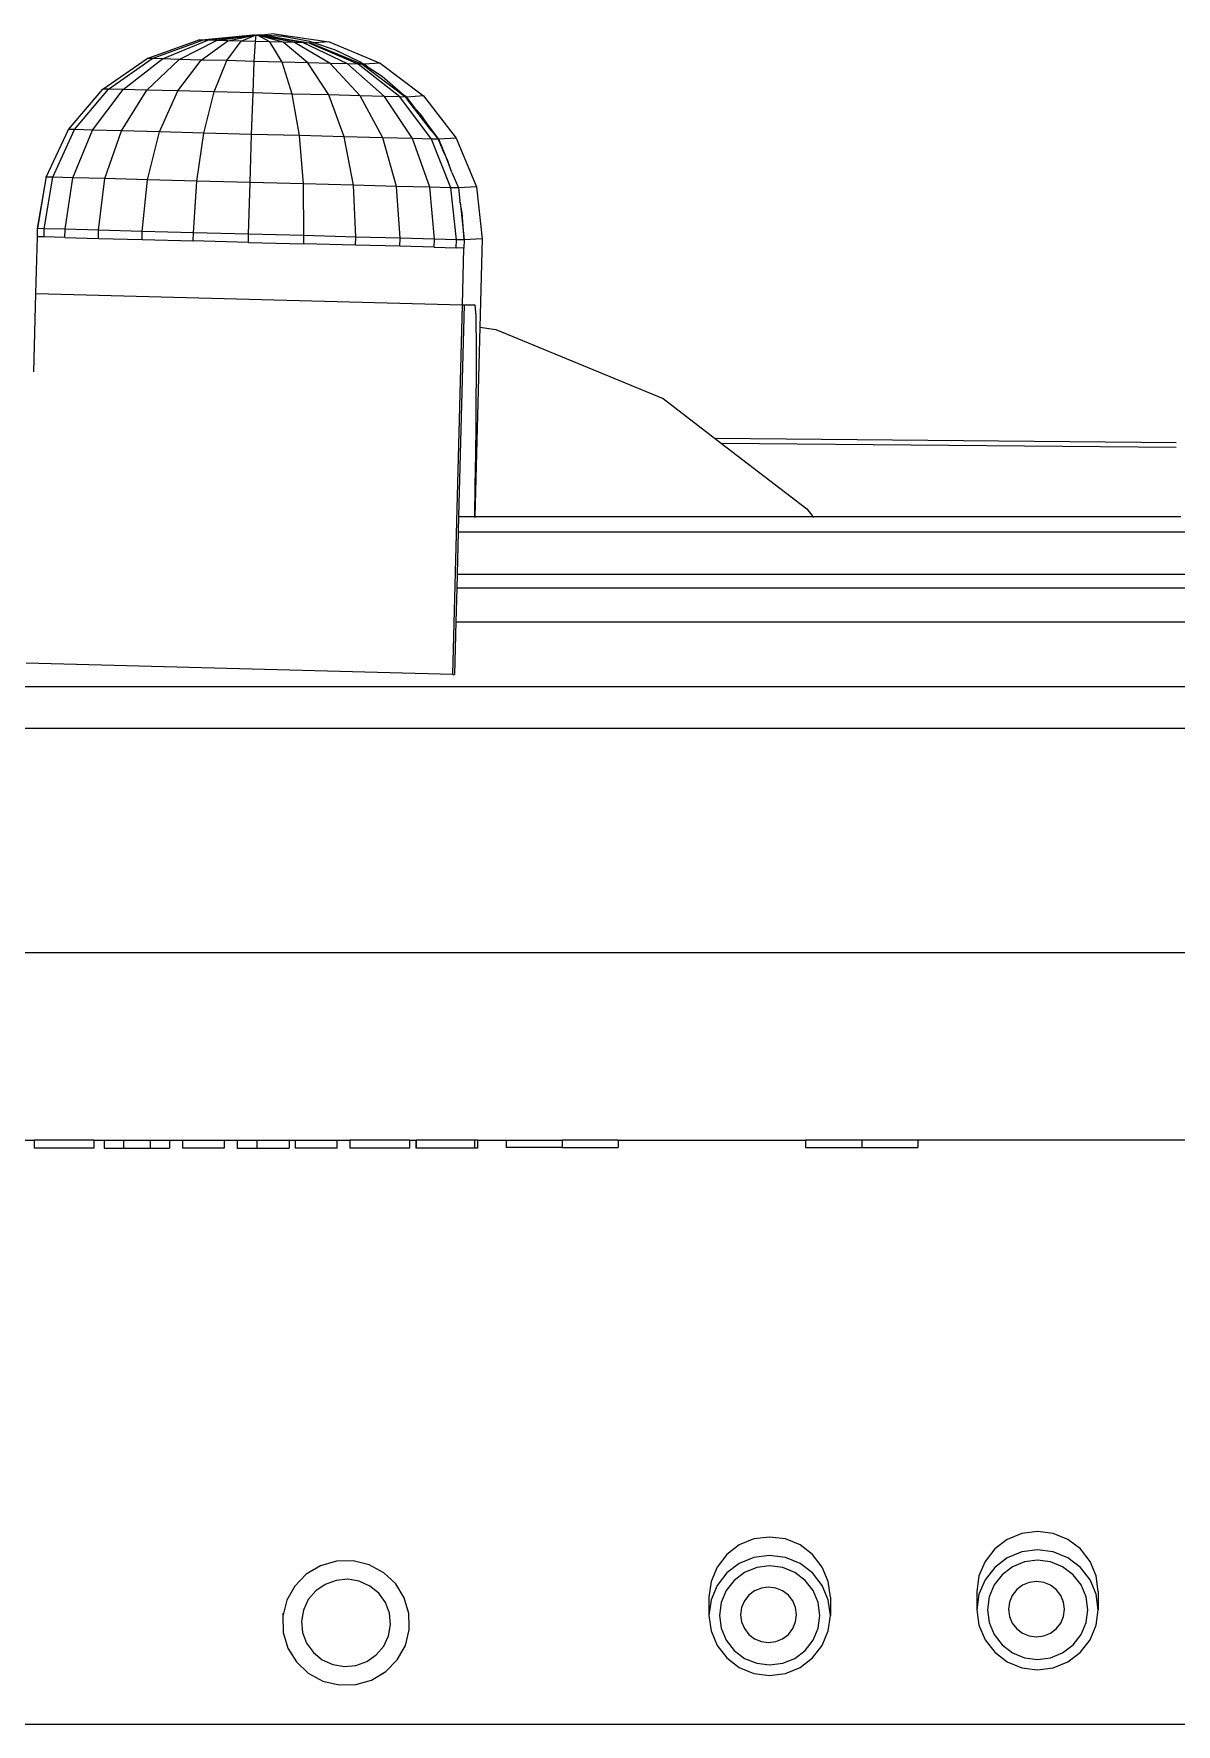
# Model space of a CAD drawing. Extents: x 3485972 to 3601240, y -625657 to -591207.
# Drawn here: x 3510334.1 to 3510477.2, y -596944.1 to -596732.3 of the extents above; entities that cross this region are included whole.
import ezdxf

# ---------------------------------------------------------------- set-up
doc = ezdxf.new("R2010")
doc.units = 0
doc.header["$LTSCALE"] = 6
doc.header["$MEASUREMENT"] = 0
doc.layers.add('medical equipment', color=171, linetype='CONTINUOUS', lineweight=25)

msp = doc.modelspace()

# ---------------------------------------------------------------- linework, layer by layer
at = {"layer": 'medical equipment'}
for p, q in [((3510348.29, -596735.39), (3510354.7, -596733.07)), ((3510348.92, -596735.4), (3510355.23, -596733.09)), ((3510350.22, -596735.44), (3510355.9, -596733.1)), ((3510354.7, -596733.07), (3510361.53, -596732.42)), ((3510355.23, -596733.09), (3510354.7, -596733.07)), ((3510355.23, -596733.09), (3510361.74, -596732.45)), ((3510355.9, -596733.1), (3510355.23, -596733.09)), ((3510355.9, -596733.1), (3510361.74, -596732.45)), ((3510356.99, -596733.13), (3510355.9, -596733.1)), ((3510356.99, -596733.13), (3510361.74, -596732.45)), ((3510358.41, -596733.17), (3510361.74, -596732.45)), ((3510360.07, -596733.21), (3510361.96, -596732.43)), ((3510361.74, -596732.45), (3510361.53, -596732.42)), ((3510361.74, -596732.45), (3510361.77, -596732.46)), ((3510361.77, -596732.46), (3510361.96, -596732.43)), ((3510361.86, -596733.26), (3510361.96, -596732.43)), ((3510361.96, -596732.43), (3510361.98, -596732.44)), ((3510361.98, -596732.44), (3510362.03, -596732.44)), ((3510362.03, -596732.44), (3510362.12, -596732.46)), ((3510362.35, -596732.45), (3510362.12, -596732.46)), ((3510366.77, -596733.39), (3510362.12, -596732.46)), ((3510365.33, -596733.35), (3510362.12, -596732.46)), ((3510363.65, -596733.31), (3510362.12, -596732.46)), ((3510362.45, -596732.45), (3510362.35, -596732.45)), ((3510362.62, -596732.47), (3510362.45, -596732.45)), ((3510364.2, -596732.29), (3510362.62, -596732.47)), ((3510368.6, -596733.44), (3510362.62, -596732.47)), ((3510365.33, -596732.63), (3510362.62, -596732.47)), ((3510367.89, -596733.42), (3510362.62, -596732.47)), ((3510364.2, -596732.29), (3510371.1, -596733.3)), ((3510368.65, -596733.26), (3510365.33, -596732.63)), ((3510352.32, -596735.49), (3510356.99, -596733.13)), ((3510355.06, -596735.57), (3510358.41, -596733.17)), ((3510358.41, -596733.17), (3510356.99, -596733.13)), ((3510358.27, -596735.65), (3510360.07, -596733.21)), ((3510360.07, -596733.21), (3510358.41, -596733.17)), ((3510361.86, -596733.26), (3510360.07, -596733.21)), ((3510361.72, -596735.74), (3510361.86, -596733.26)), ((3510363.65, -596733.31), (3510361.86, -596733.26)), ((3510365.33, -596733.35), (3510363.65, -596733.31)), ((3510365.19, -596735.83), (3510363.65, -596733.31)), ((3510366.77, -596733.39), (3510365.33, -596733.35)), ((3510368.42, -596735.92), (3510365.33, -596733.35)), ((3510367.89, -596733.42), (3510366.77, -596733.39)), ((3510371.21, -596735.99), (3510366.77, -596733.39)), ((3510368.6, -596733.44), (3510367.89, -596733.42)), ((3510373.37, -596736.05), (3510367.89, -596733.42)), ((3510374.74, -596736.09), (3510368.6, -596733.44)), ((3510368.84, -596733.45), (3510368.6, -596733.44)), ((3510369.16, -596733.43), (3510368.65, -596733.26)), ((3510368.84, -596733.45), (3510375.22, -596736.1)), ((3510371.1, -596733.3), (3510369.16, -596733.43)), ((3510371.87, -596734.32), (3510369.16, -596733.43)), ((3510371.1, -596733.3), (3510377.47, -596735.95)), ((3510374.91, -596735.8), (3510371.87, -596734.32)), ((3510342.74, -596739.21), (3510348.29, -596735.39)), ((3510343.46, -596739.23), (3510348.92, -596735.4)), ((3510345.3, -596739.27), (3510350.22, -596735.44)), ((3510348.26, -596739.35), (3510352.32, -596735.49)), ((3510348.92, -596735.4), (3510348.29, -596735.39)), ((3510350.22, -596735.44), (3510348.92, -596735.4)), ((3510352.32, -596735.49), (3510350.22, -596735.44)), ((3510352.14, -596739.45), (3510355.06, -596735.57)), ((3510355.06, -596735.57), (3510352.32, -596735.49)), ((3510358.27, -596735.65), (3510355.06, -596735.57)), ((3510356.68, -596739.57), (3510358.27, -596735.65)), ((3510361.72, -596735.74), (3510358.27, -596735.65)), ((3510361.56, -596739.7), (3510361.72, -596735.74)), ((3510365.19, -596735.83), (3510361.72, -596735.74)), ((3510368.42, -596735.92), (3510365.19, -596735.83)), ((3510366.46, -596739.83), (3510365.19, -596735.83)), ((3510371.21, -596735.99), (3510368.42, -596735.92)), ((3510371.03, -596739.95), (3510368.42, -596735.92)), ((3510373.37, -596736.05), (3510371.21, -596735.99)), ((3510374.98, -596740.06), (3510371.21, -596735.99)), ((3510374.74, -596736.09), (3510373.37, -596736.05)), ((3510378.02, -596740.14), (3510373.37, -596736.05)), ((3510379.96, -596740.19), (3510374.74, -596736.09)), ((3510375.22, -596736.1), (3510374.74, -596736.09)), ((3510375.36, -596736.09), (3510374.91, -596735.8)), ((3510375.22, -596736.1), (3510380.52, -596740.11)), ((3510375.42, -596736.09), (3510375.36, -596736.09)), ((3510375.38, -596736.1), (3510375.36, -596736.09)), ((3510375.42, -596736.09), (3510375.38, -596736.1)), ((3510375.47, -596736.11), (3510375.42, -596736.09)), ((3510377.47, -596735.95), (3510375.47, -596736.11)), ((3510375.97, -596736.49), (3510375.47, -596736.11)), ((3510377.74, -596737.65), (3510375.97, -596736.49)), ((3510377.47, -596735.95), (3510382.9, -596740.06)), ((3510338.43, -596744.27), (3510342.74, -596739.21)), ((3510339.21, -596744.29), (3510343.46, -596739.23)), ((3510341.46, -596744.35), (3510345.3, -596739.27)), ((3510343.46, -596739.23), (3510342.74, -596739.21)), ((3510345.3, -596739.27), (3510343.46, -596739.23)), ((3510345.09, -596744.45), (3510348.26, -596739.35)), ((3510348.26, -596739.35), (3510345.3, -596739.27)), ((3510352.14, -596739.45), (3510348.26, -596739.35)), ((3510349.84, -596744.57), (3510352.14, -596739.45)), ((3510356.68, -596739.57), (3510352.14, -596739.45)), ((3510380.3, -596739.87), (3510377.74, -596737.65)), ((3510355.4, -596744.72), (3510356.68, -596739.57)), ((3510361.56, -596739.7), (3510356.68, -596739.57)), ((3510361.38, -596744.88), (3510361.56, -596739.7)), ((3510366.46, -596739.83), (3510361.56, -596739.7)), ((3510371.03, -596739.95), (3510366.46, -596739.83)), ((3510367.38, -596745.04), (3510366.46, -596739.83)), ((3510374.98, -596740.06), (3510371.03, -596739.95)), ((3510372.98, -596745.18), (3510371.03, -596739.95)), ((3510378.02, -596740.14), (3510374.98, -596740.06)), ((3510377.81, -596745.31), (3510374.98, -596740.06)), ((3510379.96, -596740.19), (3510378.02, -596740.14)), ((3510381.54, -596745.41), (3510378.02, -596740.14)), ((3510383.91, -596745.47), (3510379.96, -596740.19)), ((3510380.65, -596740.21), (3510379.96, -596740.19)), ((3510380.52, -596740.11), (3510380.3, -596739.87)), ((3510380.8, -596740.21), (3510380.3, -596739.87)), ((3510380.52, -596740.11), (3510380.65, -596740.21)), ((3510380.8, -596740.21), (3510380.65, -596740.21)), ((3510380.65, -596740.21), (3510380.94, -596740.59)), ((3510382.9, -596740.06), (3510380.8, -596740.21)), ((3510381.91, -596741.67), (3510380.8, -596740.21)), ((3510383.96, -596744.47), (3510380.94, -596740.59)), ((3510381.91, -596741.67), (3510380.94, -596740.59)), ((3510382.9, -596740.06), (3510387.01, -596745.35)), ((3510382.55, -596742.39), (3510381.91, -596741.67)), ((3510383.3, -596743.49), (3510382.55, -596742.39)), ((3510384.82, -596745.49), (3510383.3, -596743.49)), ((3510383.96, -596744.47), (3510383.3, -596743.49)), ((3510335.64, -596750.23), (3510338.43, -596744.27)), ((3510336.47, -596750.26), (3510339.21, -596744.29)), ((3510339.21, -596744.29), (3510338.43, -596744.27)), ((3510338.98, -596750.32), (3510341.46, -596744.35)), ((3510341.46, -596744.35), (3510339.21, -596744.29)), ((3510345.09, -596744.45), (3510341.46, -596744.35)), ((3510343.02, -596750.43), (3510345.09, -596744.45)), ((3510349.84, -596744.57), (3510345.09, -596744.45)), ((3510348.33, -596750.57), (3510349.84, -596744.57)), ((3510355.4, -596744.72), (3510349.84, -596744.57)), ((3510354.52, -596750.73), (3510355.4, -596744.72)), ((3510361.38, -596744.88), (3510355.4, -596744.72)), ((3510361.19, -596750.91), (3510361.38, -596744.88)), ((3510367.38, -596745.04), (3510361.38, -596744.88)), ((3510372.98, -596745.18), (3510367.38, -596745.04)), ((3510367.88, -596751.09), (3510367.38, -596745.04)), ((3510377.81, -596745.31), (3510372.98, -596745.18)), ((3510374.13, -596751.25), (3510372.98, -596745.18)), ((3510381.54, -596745.41), (3510377.81, -596745.31)), ((3510379.52, -596751.4), (3510377.81, -596745.31)), ((3510383.91, -596745.47), (3510381.54, -596745.41)), ((3510383.68, -596751.51), (3510381.54, -596745.41)), ((3510386.32, -596751.58), (3510383.91, -596745.47)), ((3510384.76, -596745.5), (3510383.91, -596745.47)), ((3510383.96, -596744.47), (3510384.76, -596745.5)), ((3510384.82, -596745.49), (3510384.76, -596745.5)), ((3510384.76, -596745.5), (3510385.46, -596747.2)), ((3510387.01, -596745.35), (3510384.82, -596745.49)), ((3510385.73, -596747.74), (3510384.82, -596745.49)), ((3510387.01, -596745.35), (3510389.52, -596751.45)), ((3510385.48, -596747.24), (3510385.46, -596747.2)), ((3510385.73, -596747.74), (3510385.48, -596747.24)), ((3510385.97, -596748.22), (3510385.73, -596747.74)), ((3510386.26, -596749.07), (3510385.73, -596747.74)), ((3510386.26, -596749.07), (3510385.97, -596748.22)), ((3510386.47, -596749.67), (3510386.26, -596749.07)), ((3510386.47, -596749.67), (3510387.27, -596751.6)), ((3510334.58, -596756.69), (3510335.66, -596750.4)), ((3510334.6, -596756.69), (3510335.66, -596750.4)), ((3510335.41, -596756.71), (3510336.47, -596750.26)), ((3510336.47, -596750.26), (3510335.64, -596750.23)), ((3510335.66, -596750.4), (3510335.64, -596750.23)), ((3510338.98, -596750.32), (3510336.47, -596750.26)), ((3510338.02, -596756.78), (3510338.98, -596750.32)), ((3510343.02, -596750.43), (3510338.98, -596750.32)), ((3510342.2, -596756.89), (3510343.02, -596750.43)), ((3510348.33, -596750.57), (3510343.02, -596750.43)), ((3510347.69, -596757.04), (3510348.33, -596750.57)), ((3510354.52, -596750.73), (3510348.33, -596750.57)), ((3510354.11, -596757.21), (3510354.52, -596750.73)), ((3510361.19, -596750.91), (3510354.52, -596750.73)), ((3510361.01, -596757.39), (3510361.19, -596750.91)), ((3510367.88, -596751.09), (3510361.19, -596750.91)), ((3510374.13, -596751.25), (3510367.88, -596751.09)), ((3510367.93, -596757.57), (3510367.88, -596751.09)), ((3510379.52, -596751.4), (3510374.13, -596751.25)), ((3510374.41, -596757.75), (3510374.13, -596751.25)), ((3510383.68, -596751.51), (3510379.52, -596751.4)), ((3510379.98, -596757.89), (3510379.52, -596751.4)), ((3510386.32, -596751.58), (3510383.68, -596751.51)), ((3510384.29, -596758.01), (3510383.68, -596751.51)), ((3510387.02, -596758.08), (3510386.32, -596751.58)), ((3510387.27, -596751.6), (3510386.32, -596751.58)), ((3510389.52, -596751.45), (3510387.27, -596751.6)), ((3510387.27, -596751.6), (3510387.45, -596753.22)), ((3510389.52, -596751.45), (3510390.26, -596757.96)), ((3510387.48, -596753.36), (3510387.45, -596753.22)), ((3510387.76, -596754.73), (3510387.48, -596753.36)), ((3510387.48, -596753.36), (3510388, -596758.11)), ((3510388, -596758.11), (3510387.76, -596754.73)), ((3510334.36, -596764.84), (3510334.57, -596757.71)), ((3510334.57, -596757.71), (3510334.58, -596756.86)), ((3510335.4, -596757.74), (3510334.57, -596757.71)), ((3510334.58, -596756.86), (3510334.58, -596756.69)), ((3510334.6, -596756.69), (3510334.58, -596756.69)), ((3510335.41, -596756.71), (3510334.6, -596756.69)), ((3510335.4, -596757.74), (3510335.41, -596756.71)), ((3510338, -596757.8), (3510335.4, -596757.74)), ((3510338.02, -596756.78), (3510335.41, -596756.71)), ((3510338, -596757.8), (3510338.02, -596756.78)), ((3510338, -596757.8), (3510342.19, -596757.91)), ((3510342.2, -596756.89), (3510338.02, -596756.78)), ((3510342.19, -596757.91), (3510342.2, -596756.89)), ((3510342.19, -596757.91), (3510347.67, -596758.06)), ((3510347.69, -596757.04), (3510342.2, -596756.89)), ((3510347.67, -596758.06), (3510347.69, -596757.04)), ((3510347.67, -596758.06), (3510354.08, -596758.23)), ((3510354.11, -596757.21), (3510347.69, -596757.04)), ((3510354.08, -596758.23), (3510354.11, -596757.21)), ((3510360.98, -596758.41), (3510354.08, -596758.23)), ((3510361.01, -596757.39), (3510354.11, -596757.21)), ((3510360.98, -596758.41), (3510361.01, -596757.39)), ((3510360.98, -596758.41), (3510367.9, -596758.6)), ((3510367.93, -596757.57), (3510361.01, -596757.39)), ((3510367.9, -596758.6), (3510367.93, -596757.57)), ((3510374.41, -596757.75), (3510367.93, -596757.57)), ((3510374.37, -596758.77), (3510374.41, -596757.75)), ((3510379.98, -596757.89), (3510374.41, -596757.75)), ((3510379.94, -596758.91), (3510379.98, -596757.89)), ((3510384.29, -596758.01), (3510379.98, -596757.89)), ((3510384.25, -596759.03), (3510384.29, -596758.01)), ((3510387.02, -596758.08), (3510384.29, -596758.01)), ((3510386.98, -596759.1), (3510387.02, -596758.08)), ((3510388, -596758.11), (3510387.02, -596758.08)), ((3510388, -596758.11), (3510387.96, -596759.13)), ((3510390.26, -596757.96), (3510388, -596758.11)), ((3510390.26, -596757.96), (3510389.96, -596769.05)), ((3510374.37, -596758.77), (3510367.9, -596758.6)), ((3510379.94, -596758.91), (3510374.37, -596758.77)), ((3510384.25, -596759.03), (3510379.94, -596758.91)), ((3510384.25, -596759.03), (3510386.98, -596759.1)), ((3510387.96, -596759.13), (3510386.98, -596759.1)), ((3510387.79, -596766.25), (3510387.96, -596759.13)), ((3510334.1, -596774.63), (3510334.36, -596764.84)), ((3510334.36, -596764.84), (3510387.79, -596766.25)), ((3510386.56, -596812.54), (3510387.79, -596766.25)), ((3510388, -596766.25), (3510387.3, -596792.76)), ((3510387.79, -596766.25), (3510388, -596766.25)), ((3510388, -596766.25), (3510389.34, -596766.25)), ((3510389.34, -596766.25), (3510389.39, -596766.71)), ((3510389.39, -596766.71), (3510389.44, -596767.6)), ((3510389.96, -596769.05), (3510389.34, -596792.76)), ((3510389.44, -596767.6), (3510389.47, -596768.89)), ((3510389.47, -596768.89), (3510389.48, -596770.6)), ((3510389.96, -596769.05), (3510391.94, -596769.31)), ((3510389.48, -596770.6), (3510389.49, -596772.71)), ((3510391.94, -596769.31), (3510412.9, -596777.99)), ((3510389.49, -596772.71), (3510389.49, -596775.22)), ((3510389.49, -596775.22), (3510389.47, -596778.1)), ((3510389.47, -596778.1), (3510389.44, -596781.35)), ((3510412.9, -596777.99), (3510420.22, -596783.61)), ((3510389.44, -596781.35), (3510389.4, -596784.96)), ((3510477.14, -596783.52), (3510419.42, -596782.99)), ((3510420.22, -596783.61), (3510430.9, -596791.8)), ((3510477.17, -596784.13), (3510420.22, -596783.61)), ((3510389.4, -596784.96), (3510389.34, -596788.9)), ((3510389.34, -596788.9), (3510389.29, -596792.76)), ((3510430.9, -596791.8), (3510431.64, -596792.76)), ((3510387.3, -596792.76), (3510387.25, -596794.68)), ((3510387.3, -596792.76), (3510389.29, -596792.76)), ((3510389.29, -596792.76), (3510389.28, -596792.89)), ((3510389.29, -596792.76), (3510389.34, -596792.76)), ((3510389.34, -596792.76), (3510389.33, -596792.89)), ((3510389.34, -596792.76), (3510431.64, -596792.76)), ((3510431.64, -596792.76), (3510431.74, -596792.89)), ((3510431.64, -596792.76), (3510477.72, -596792.76)), ((3510387.25, -596794.68), (3510387.11, -596799.97)), ((3510387.25, -596794.68), (3510535.38, -596794.68)), ((3510387.11, -596799.97), (3510387.06, -596801.74)), ((3510387.11, -596799.97), (3510535.38, -596799.97)), ((3510387.06, -596801.74), (3510386.95, -596805.94)), ((3510518.22, -596801.74), (3510387.06, -596801.74)), ((3510386.95, -596805.94), (3510386.78, -596812.54)), ((3510386.95, -596805.94), (3510518.22, -596805.94)), ((3510386.56, -596812.54), (3510333.14, -596811.12)), ((3510386.56, -596812.54), (3510386.78, -596812.54)), ((3510197.94, -596814.05), (3510524.66, -596814.05)), ((3510524.66, -596819.3), (3510197.94, -596819.3)), ((3510547.9, -596847.43), (3510188.36, -596847.43)), ((3510330.7, -596870.87), (3510334.13, -596870.87)), ((3510334.13, -596870.87), (3510334.13, -596871.87)), ((3510341.61, -596870.87), (3510334.13, -596870.87)), ((3510341.61, -596871.87), (3510334.13, -596871.87)), ((3510341.61, -596870.87), (3510341.61, -596871.87)), ((3510341.61, -596870.87), (3510342.91, -596870.87)), ((3510342.91, -596870.87), (3510345.35, -596870.87)), ((3510342.91, -596870.87), (3510342.91, -596871.87)), ((3510342.91, -596871.87), (3510345.35, -596871.87)), ((3510345.35, -596870.87), (3510348.67, -596870.87)), ((3510345.35, -596870.87), (3510345.35, -596871.87)), ((3510345.35, -596871.87), (3510348.67, -596871.87)), ((3510348.67, -596870.87), (3510351.11, -596870.87)), ((3510348.67, -596870.87), (3510348.67, -596871.87)), ((3510348.67, -596871.87), (3510351.11, -596871.87)), ((3510351.11, -596870.87), (3510352.73, -596870.87)), ((3510351.11, -596870.87), (3510351.11, -596871.87)), ((3510352.73, -596870.87), (3510357.96, -596870.87)), ((3510352.73, -596870.87), (3510352.73, -596871.87)), ((3510357.96, -596871.87), (3510352.73, -596871.87)), ((3510357.96, -596870.87), (3510359.58, -596870.87)), ((3510357.96, -596870.87), (3510357.96, -596871.87)), ((3510359.58, -596870.87), (3510362.02, -596870.87)), ((3510359.58, -596870.87), (3510359.58, -596871.87)), ((3510359.58, -596871.87), (3510362.02, -596871.87)), ((3510362.02, -596870.87), (3510366.07, -596870.87)), ((3510362.02, -596870.87), (3510362.02, -596871.87)), ((3510362.02, -596871.87), (3510366.07, -596871.87)), ((3510366.07, -596870.87), (3510366.84, -596870.87)), ((3510366.07, -596870.87), (3510366.07, -596871.87)), ((3510366.84, -596870.87), (3510372.07, -596870.87)), ((3510366.84, -596870.87), (3510366.84, -596871.87)), ((3510372.07, -596871.87), (3510366.84, -596871.87)), ((3510372.07, -596870.87), (3510373.69, -596870.87)), ((3510372.07, -596870.87), (3510372.07, -596871.87)), ((3510373.69, -596870.87), (3510373.69, -596871.87)), ((3510381.16, -596870.87), (3510373.69, -596870.87)), ((3510381.16, -596871.87), (3510373.69, -596871.87)), ((3510381.16, -596870.87), (3510381.16, -596871.87)), ((3510381.16, -596870.87), (3510381.94, -596870.87)), ((3510381.94, -596870.87), (3510381.94, -596871.87)), ((3510381.94, -596870.87), (3510382, -596870.87)), ((3510382, -596871.87), (3510381.94, -596871.87)), ((3510382, -596870.87), (3510382, -596871.87)), ((3510389.3, -596870.87), (3510382, -596870.87)), ((3510389.3, -596871.87), (3510382, -596871.87)), ((3510389.3, -596870.87), (3510389.3, -596871.87)), ((3510389.68, -596870.87), (3510389.3, -596870.87)), ((3510389.68, -596871.87), (3510389.3, -596871.87)), ((3510389.68, -596870.87), (3510389.68, -596871.87)), ((3510389.68, -596870.87), (3510393.24, -596870.87)), ((3510393.24, -596870.87), (3510393.24, -596871.8)), ((3510393.24, -596870.87), (3510400.27, -596870.87)), ((3510400.27, -596871.8), (3510393.24, -596871.8)), ((3510400.27, -596870.87), (3510400.27, -596871.8)), ((3510407.3, -596870.87), (3510400.27, -596870.87)), ((3510400.27, -596871.8), (3510407.3, -596871.8)), ((3510407.3, -596870.87), (3510407.3, -596871.8)), ((3510407.3, -596870.87), (3510430.74, -596870.87)), ((3510430.74, -596870.87), (3510430.74, -596871.8)), ((3510437.78, -596870.87), (3510430.74, -596870.87)), ((3510430.74, -596871.8), (3510437.78, -596871.8)), ((3510437.78, -596870.87), (3510437.78, -596871.8)), ((3510444.81, -596870.87), (3510437.78, -596870.87)), ((3510437.78, -596871.8), (3510444.81, -596871.8)), ((3510444.81, -596870.87), (3510444.81, -596871.8)), ((3510508.66, -596870.87), (3510444.81, -596870.87)), ((3510424.28, -596920.85), (3510422.45, -596921.6)), ((3510426.25, -596920.6), (3510424.28, -596920.85)), ((3510428.22, -596920.85), (3510426.25, -596920.6)), ((3510430.05, -596921.6), (3510428.22, -596920.85)), ((3510456, -596920.9), (3510454.43, -596922.1)), ((3510457.84, -596920.15), (3510456, -596920.9)), ((3510459.8, -596919.89), (3510457.84, -596920.15)), ((3510461.77, -596920.15), (3510459.8, -596919.89)), ((3510463.6, -596920.9), (3510461.77, -596920.15)), ((3510465.18, -596922.1), (3510463.6, -596920.9)), ((3510372, -596923.64), (3510370, -596924.21)), ((3510374.08, -596923.6), (3510372, -596923.64)), ((3510376.1, -596924.09), (3510374.08, -596923.6)), ((3510420.88, -596922.8), (3510419.67, -596924.36)), ((3510422.45, -596921.6), (3510420.88, -596922.8)), ((3510424.28, -596923.16), (3510422.45, -596923.91)), ((3510426.25, -596922.9), (3510424.28, -596923.16)), ((3510428.22, -596923.16), (3510426.25, -596922.9)), ((3510430.05, -596923.91), (3510428.22, -596923.16)), ((3510431.63, -596922.8), (3510430.05, -596921.6)), ((3510432.83, -596924.36), (3510431.63, -596922.8)), ((3510453.22, -596923.65), (3510452.46, -596925.47)), ((3510454.43, -596922.1), (3510453.22, -596923.65)), ((3510456, -596923.21), (3510454.43, -596924.4)), ((3510457.84, -596922.45), (3510456, -596923.21)), ((3510459.8, -596922.2), (3510457.84, -596922.45)), ((3510459.8, -596923.51), (3510458.18, -596923.72)), ((3510461.77, -596922.45), (3510459.8, -596922.2)), ((3510461.43, -596923.72), (3510459.8, -596923.51)), ((3510463.6, -596923.21), (3510461.77, -596922.45)), ((3510465.18, -596924.4), (3510463.6, -596923.21)), ((3510466.39, -596923.65), (3510465.18, -596922.1)), ((3510467.15, -596925.47), (3510466.39, -596923.65)), ((3510368.22, -596925.27), (3510366.78, -596926.74)), ((3510370, -596924.21), (3510368.22, -596925.27)), ((3510377.92, -596925.07), (3510376.1, -596924.09)), ((3510379.42, -596926.48), (3510377.92, -596925.07)), ((3510419.67, -596924.36), (3510418.91, -596926.17)), ((3510420.88, -596925.1), (3510419.67, -596926.66)), ((3510422.45, -596923.91), (3510420.88, -596925.1)), ((3510423.11, -596925.04), (3510421.81, -596926.03)), ((3510424.63, -596924.42), (3510423.11, -596925.04)), ((3510426.25, -596924.21), (3510424.63, -596924.42)), ((3510427.88, -596924.42), (3510426.25, -596924.21)), ((3510429.39, -596925.04), (3510427.88, -596924.42)), ((3510430.69, -596926.03), (3510429.39, -596925.04)), ((3510431.63, -596925.1), (3510430.05, -596923.91)), ((3510432.83, -596926.66), (3510431.63, -596925.1)), ((3510433.59, -596926.17), (3510432.83, -596924.36)), ((3510452.46, -596925.47), (3510452.2, -596927.41)), ((3510454.43, -596924.4), (3510453.22, -596925.96)), ((3510455.36, -596925.33), (3510454.37, -596926.61)), ((3510456.66, -596924.34), (3510455.36, -596925.33)), ((3510458.18, -596923.72), (3510456.66, -596924.34)), ((3510462.94, -596924.34), (3510461.43, -596923.72)), ((3510464.24, -596925.33), (3510462.94, -596924.34)), ((3510465.24, -596926.61), (3510464.24, -596925.33)), ((3510466.39, -596925.96), (3510465.18, -596924.4)), ((3510467.4, -596927.41), (3510467.15, -596925.47)), ((3510366.78, -596926.74), (3510365.78, -596928.53)), ((3510369.41, -596927.35), (3510368.48, -596928.45)), ((3510370.6, -596926.53), (3510369.41, -596927.35)), ((3510371.97, -596926.03), (3510370.6, -596926.53)), ((3510373.42, -596925.9), (3510371.97, -596926.03)), ((3510374.85, -596926.14), (3510373.42, -596925.9)), ((3510376.17, -596926.74), (3510374.85, -596926.14)), ((3510377.3, -596927.65), (3510376.17, -596926.74)), ((3510378.14, -596928.82), (3510377.3, -596927.65)), ((3510380.5, -596928.23), (3510379.42, -596926.48)), ((3510418.91, -596926.17), (3510418.65, -596928.12)), ((3510419.67, -596926.66), (3510418.91, -596928.47)), ((3510420.82, -596927.32), (3510420.19, -596928.81)), ((3510421.81, -596926.03), (3510420.82, -596927.32)), ((3510423.63, -596927.89), (3510423.08, -596928.61)), ((3510424.36, -596927.34), (3510423.63, -596927.89)), ((3510425.21, -596927), (3510424.36, -596927.34)), ((3510426.11, -596926.88), (3510425.21, -596927)), ((3510427.02, -596927), (3510426.11, -596926.88)), ((3510427.87, -596927.34), (3510427.02, -596927)), ((3510428.59, -596927.89), (3510427.87, -596927.34)), ((3510429.15, -596928.61), (3510428.59, -596927.89)), ((3510431.69, -596927.32), (3510430.69, -596926.03)), ((3510432.31, -596928.81), (3510431.69, -596927.32)), ((3510433.59, -596928.47), (3510432.83, -596926.66)), ((3510433.85, -596928.12), (3510433.59, -596926.17)), ((3510452.2, -596927.41), (3510452.2, -596929.72)), ((3510452.46, -596927.77), (3510452.2, -596929.72)), ((3510453.22, -596925.96), (3510452.46, -596927.77)), ((3510454.37, -596926.61), (3510453.74, -596928.11)), ((3510456.63, -596927.91), (3510456.28, -596928.75)), ((3510457.19, -596927.19), (3510456.63, -596927.91)), ((3510457.91, -596926.64), (3510457.19, -596927.19)), ((3510458.76, -596926.29), (3510457.91, -596926.64)), ((3510459.66, -596926.18), (3510458.76, -596926.29)), ((3510460.57, -596926.29), (3510459.66, -596926.18)), ((3510461.42, -596926.64), (3510460.57, -596926.29)), ((3510462.14, -596927.19), (3510461.42, -596926.64)), ((3510462.7, -596927.91), (3510462.14, -596927.19)), ((3510463.05, -596928.75), (3510462.7, -596927.91)), ((3510465.87, -596928.11), (3510465.24, -596926.61)), ((3510467.15, -596927.77), (3510466.39, -596925.96)), ((3510467.4, -596929.72), (3510467.15, -596927.77)), ((3510467.4, -596927.41), (3510467.4, -596929.72)), ((3510365.78, -596928.53), (3510365.28, -596930.51)), ((3510367.87, -596929.75), (3510367.63, -596931.16)), ((3510368.48, -596928.45), (3510367.87, -596929.75)), ((3510378.64, -596930.15), (3510378.14, -596928.82)), ((3510381.08, -596930.19), (3510380.5, -596928.23)), ((3510418.65, -596928.12), (3510418.65, -596930.42)), ((3510418.91, -596928.47), (3510418.65, -596930.42)), ((3510420.19, -596928.81), (3510419.97, -596930.42)), ((3510422.73, -596929.45), (3510422.61, -596930.35)), ((3510423.08, -596928.61), (3510422.73, -596929.45)), ((3510429.5, -596929.45), (3510429.15, -596928.61)), ((3510429.62, -596930.35), (3510429.5, -596929.45)), ((3510432.53, -596930.42), (3510432.31, -596928.81)), ((3510433.85, -596930.42), (3510433.59, -596928.47)), ((3510433.85, -596928.12), (3510433.85, -596930.42)), ((3510452.2, -596929.72), (3510452.46, -596931.66)), ((3510453.74, -596928.11), (3510453.53, -596929.72)), ((3510453.53, -596929.72), (3510453.74, -596931.33)), ((3510456.28, -596928.75), (3510456.16, -596929.64)), ((3510456.16, -596929.64), (3510456.28, -596930.54)), ((3510463.17, -596929.64), (3510463.05, -596928.75)), ((3510463.05, -596930.54), (3510463.17, -596929.64)), ((3510466.08, -596929.72), (3510465.87, -596928.11)), ((3510465.87, -596931.33), (3510466.08, -596929.72)), ((3510467.15, -596931.66), (3510467.4, -596929.72)), ((3510365.28, -596930.15), (3510365.28, -596930.51)), ((3510365.28, -596930.51), (3510365.32, -596932.55)), ((3510367.63, -596931.16), (3510367.76, -596932.58)), ((3510378.53, -596932.98), (3510378.78, -596931.58)), ((3510378.78, -596931.58), (3510378.64, -596930.15)), ((3510381.12, -596931.81), (3510381.08, -596930.19)), ((3510381.12, -596931.84), (3510381.12, -596931.81)), ((3510381.12, -596932.23), (3510381.12, -596931.84)), ((3510418.65, -596930.42), (3510418.91, -596932.37)), ((3510419.97, -596930.42), (3510420.19, -596932.03)), ((3510420.19, -596932.03), (3510420.82, -596933.52)), ((3510422.61, -596930.35), (3510422.73, -596931.24)), ((3510422.73, -596931.24), (3510423.08, -596932.08)), ((3510423.08, -596932.08), (3510423.63, -596932.8)), ((3510428.59, -596932.8), (3510429.15, -596932.08)), ((3510429.15, -596932.08), (3510429.5, -596931.24)), ((3510429.5, -596931.24), (3510429.62, -596930.35)), ((3510431.69, -596933.52), (3510432.31, -596932.03)), ((3510432.31, -596932.03), (3510432.53, -596930.42)), ((3510433.59, -596932.37), (3510433.85, -596930.42)), ((3510452.46, -596931.66), (3510453.22, -596933.48)), ((3510453.74, -596931.33), (3510454.37, -596932.82)), ((3510456.28, -596930.54), (3510456.63, -596931.38)), ((3510456.63, -596931.38), (3510457.19, -596932.09)), ((3510457.19, -596932.09), (3510457.91, -596932.65)), ((3510461.42, -596932.65), (3510462.14, -596932.09)), ((3510462.14, -596932.09), (3510462.7, -596931.38)), ((3510462.7, -596931.38), (3510463.05, -596930.54)), ((3510465.24, -596932.82), (3510465.87, -596931.33)), ((3510466.39, -596933.48), (3510467.15, -596931.66)), ((3510365.32, -596932.55), (3510365.9, -596934.51)), ((3510367.76, -596932.58), (3510368.27, -596933.92)), ((3510368.27, -596933.92), (3510369.11, -596935.08)), ((3510376.99, -596935.38), (3510377.92, -596934.28)), ((3510377.92, -596934.28), (3510378.53, -596932.98)), ((3510379.62, -596936), (3510380.63, -596934.21)), ((3510380.63, -596934.21), (3510381.12, -596932.23)), ((3510418.91, -596932.37), (3510419.67, -596934.18)), ((3510419.67, -596934.18), (3510420.88, -596935.74)), ((3510420.82, -596933.52), (3510421.81, -596934.81)), ((3510423.63, -596932.8), (3510424.36, -596933.35)), ((3510424.36, -596933.35), (3510425.21, -596933.69)), ((3510425.21, -596933.69), (3510426.11, -596933.81)), ((3510426.11, -596933.81), (3510427.02, -596933.69)), ((3510427.02, -596933.69), (3510427.87, -596933.35)), ((3510427.87, -596933.35), (3510428.59, -596932.8)), ((3510430.69, -596934.81), (3510431.69, -596933.52)), ((3510431.63, -596935.74), (3510432.83, -596934.18)), ((3510432.83, -596934.18), (3510433.59, -596932.37)), ((3510453.22, -596933.48), (3510454.43, -596935.04)), ((3510454.37, -596932.82), (3510455.36, -596934.11)), ((3510455.36, -596934.11), (3510456.66, -596935.1)), ((3510457.91, -596932.65), (3510458.76, -596932.99)), ((3510458.76, -596932.99), (3510459.66, -596933.11)), ((3510459.66, -596933.11), (3510460.57, -596932.99)), ((3510460.57, -596932.99), (3510461.42, -596932.65)), ((3510462.94, -596935.1), (3510464.24, -596934.11)), ((3510464.24, -596934.11), (3510465.24, -596932.82)), ((3510465.18, -596935.04), (3510466.39, -596933.48)), ((3510365.9, -596934.51), (3510366.98, -596936.25)), ((3510366.98, -596936.25), (3510368.48, -596937.66)), ((3510369.11, -596935.08), (3510370.23, -596936)), ((3510370.23, -596936), (3510371.55, -596936.59)), ((3510374.44, -596936.7), (3510375.81, -596936.21)), ((3510375.81, -596936.21), (3510376.99, -596935.38)), ((3510378.18, -596937.47), (3510379.62, -596936)), ((3510420.88, -596935.74), (3510422.45, -596936.93)), ((3510421.81, -596934.81), (3510423.11, -596935.8)), ((3510423.11, -596935.8), (3510424.63, -596936.42)), ((3510427.88, -596936.42), (3510429.39, -596935.8)), ((3510429.39, -596935.8), (3510430.69, -596934.81)), ((3510430.05, -596936.93), (3510431.63, -596935.74)), ((3510454.43, -596935.04), (3510456, -596936.23)), ((3510456, -596936.23), (3510457.84, -596936.98)), ((3510456.66, -596935.1), (3510458.18, -596935.72)), ((3510458.18, -596935.72), (3510459.8, -596935.93)), ((3510459.8, -596935.93), (3510461.43, -596935.72)), ((3510461.43, -596935.72), (3510462.94, -596935.1)), ((3510461.77, -596936.98), (3510463.6, -596936.23)), ((3510463.6, -596936.23), (3510465.18, -596935.04)), ((3510368.48, -596937.66), (3510370.31, -596938.65)), ((3510371.55, -596936.59), (3510372.99, -596936.83)), ((3510372.99, -596936.83), (3510374.44, -596936.7)), ((3510374.41, -596939.09), (3510376.4, -596938.52)), ((3510376.4, -596938.52), (3510378.18, -596937.47)), ((3510422.45, -596936.93), (3510424.28, -596937.68)), ((3510424.28, -596937.68), (3510426.25, -596937.94)), ((3510424.63, -596936.42), (3510426.25, -596936.63)), ((3510426.25, -596936.63), (3510427.88, -596936.42)), ((3510426.25, -596937.94), (3510428.22, -596937.68)), ((3510428.22, -596937.68), (3510430.05, -596936.93)), ((3510457.84, -596936.98), (3510459.8, -596937.24)), ((3510459.8, -596937.24), (3510461.77, -596936.98)), ((3510370.31, -596938.65), (3510372.33, -596939.13)), ((3510372.33, -596939.13), (3510374.41, -596939.09)), ((3510163.88, -596944.05), (3510559.95, -596944.05))]:
    msp.add_line(p, q, dxfattribs=at)

doc.saveas('drawing.dxf')
